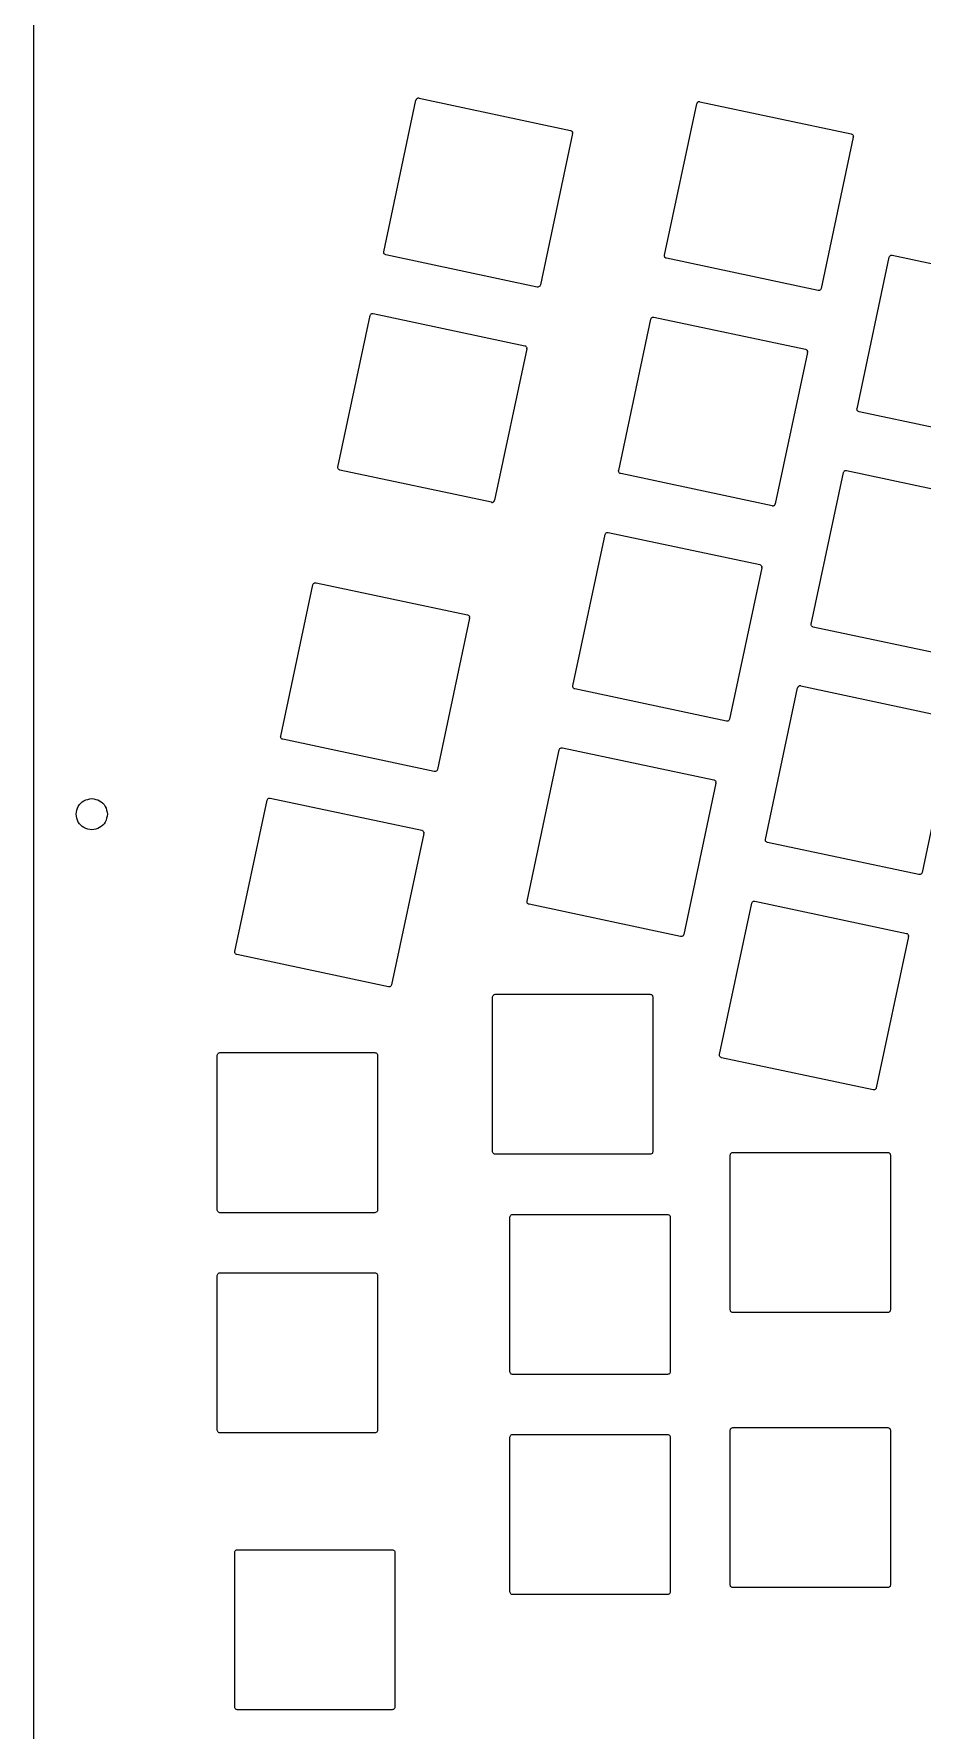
# Model space of a CAD drawing. Extents: x 0 to 594, y 2 to 599.
# Drawn here: x 398.8 to 475.6, y 241.2 to 388 of the extents above; entities that cross this region are included whole.
import ezdxf

# ---------------------------------------------------------------- set-up
doc = ezdxf.new("R2010")
doc.units = 0
doc.layers.add('cutting', color=7, linetype='CONTINUOUS')

msp = doc.modelspace()

# ---------------------------------------------------------------- linework, layer by layer
at = {"layer": 'cutting', "color": 5}
for points in [[(398.81635, 229.96835), (398.81635, 584.9818)], [(429.065844, 369.14892), (431.851329, 382.2534)], [(432.117923, 382.42665), (445.222421, 379.64118)], [(453.341001, 368.84418), (456.126451, 381.94866)], [(456.393071, 382.12191), (469.497541, 379.33645)], [(445.395831, 379.37441), (442.610346, 366.27011)], [(469.670981, 379.06968), (466.885521, 365.96537)], [(442.343593, 366.09668), (429.239124, 368.88215)], [(466.618741, 365.79195), (453.514251, 368.57741)], [(469.990781, 355.5692), (472.776231, 368.67369)], [(473.043041, 368.84711), (486.147511, 366.06164)], [(425.105834, 350.51914), (427.891314, 363.62345)], [(428.158094, 363.79687), (441.262558, 361.0114)], [(449.381011, 350.2144), (452.166491, 363.31871)], [(452.433241, 363.49214), (465.537731, 360.70667)], [(441.435834, 360.74464), (438.650354, 347.64033)], [(465.710961, 360.4399), (462.925501, 347.33559)], [(483.268681, 352.51714), (470.164211, 355.30261)], [(438.383759, 347.4669), (425.279264, 350.25237)], [(462.658911, 347.16217), (449.554441, 349.94764)], [(466.030971, 336.93943), (468.816421, 350.0439)], [(469.083181, 350.21716), (482.187491, 347.43186)], [(448.473431, 344.86236), (461.577721, 342.07689)], [(445.421171, 331.58445), (448.206631, 344.68893)], [(423.208184, 340.50915), (436.312495, 337.72368)], [(461.751151, 341.81012), (458.965671, 328.70564)], [(420.155954, 327.23124), (422.941404, 340.33572)], [(436.48593, 337.45691), (433.700449, 324.35243)], [(479.308691, 333.88736), (466.204221, 336.67283)], [(458.698921, 328.53239), (445.594421, 331.31786)], [(462.071111, 318.30965), (464.856411, 331.41413)], [(465.123211, 331.58738), (478.227681, 328.80191)], [(478.400931, 328.53532), (475.615631, 315.43084)], [(433.43367, 324.17918), (420.329204, 326.96465)], [(441.46134, 312.95467), (444.246635, 326.05915)], [(444.513414, 326.23241), (457.617881, 323.44694)], [(457.791131, 323.18034), (455.005841, 310.07586)], [(416.196114, 308.60146), (418.981414, 321.70594)], [(419.248194, 321.87919), (432.352662, 319.09373)], [(432.525911, 318.82713), (429.740614, 305.72265)], [(475.348851, 315.25741), (462.244391, 318.04288)], [(454.739081, 309.90261), (441.634616, 312.68791)], [(458.111141, 299.67987), (460.896601, 312.78418)], [(461.163351, 312.9576), (474.267661, 310.17213)], [(474.441101, 309.90536), (471.655621, 296.80106)], [(429.473864, 305.5494), (416.369394, 308.3347)], [(438.482661, 291.28316), (438.482661, 304.68024)], [(438.707557, 304.90533), (452.104841, 304.90533)], [(452.329921, 304.68024), (452.329921, 291.28316)], [(414.674954, 286.23422), (414.674954, 299.6313)], [(414.900054, 299.85639), (428.297104, 299.85639)], [(428.522204, 299.6313), (428.522204, 286.23422)], [(471.388861, 296.62763), (458.284551, 299.4131)], [(452.104841, 291.05807), (438.707557, 291.05807)], [(459.028721, 277.5959), (459.028721, 290.99315)], [(459.253801, 291.21824), (472.650871, 291.21824)], [(472.875981, 290.99315), (472.875981, 277.5959)], [(428.297104, 286.00912), (414.900054, 286.00912)], [(439.982689, 272.23713), (439.982689, 285.63421)], [(440.207771, 285.8593), (453.604871, 285.8593)], [(453.829951, 285.63421), (453.829951, 272.23713)], [(414.674954, 267.18818), (414.674954, 280.58526)], [(414.900054, 280.81035), (428.297104, 280.81035)], [(428.522204, 280.58526), (428.522204, 267.18818)], [(472.650871, 277.37098), (459.253801, 277.37098)], [(453.604871, 272.01204), (440.207771, 272.01204)], [(459.028721, 253.79094), (459.028721, 267.18802)], [(459.253801, 267.41311), (472.650871, 267.41311)], [(472.875981, 267.18802), (472.875981, 253.79094)], [(428.297104, 266.96309), (414.900054, 266.96309)], [(439.982689, 253.1911), (439.982689, 266.58818)], [(439.982689, 253.1911), (439.982689, 266.58818)], [(440.207771, 266.81327), (453.604871, 266.81327)], [(440.207771, 266.81327), (453.604871, 266.81327)], [(453.829951, 266.58818), (453.829951, 253.1911)], [(453.829951, 266.58818), (453.829951, 253.1911)], [(416.399744, 256.85235), (429.796784, 256.85235)], [(416.399744, 256.85235), (429.796784, 256.85235)], [(416.174634, 243.23017), (416.174634, 256.62725)], [(416.174634, 243.23017), (416.174634, 256.62725)], [(430.021894, 256.62725), (430.021894, 243.23017)], [(430.021894, 256.62725), (430.021894, 243.23017)], [(453.604871, 252.96601), (440.207771, 252.96601)], [(453.604871, 252.96601), (440.207771, 252.96601)], [(472.650871, 253.56585), (459.253801, 253.56585)], [(429.796784, 243.00509), (416.399744, 243.00509)], [(429.796784, 243.00509), (416.399744, 243.00509)]]:
    msp.add_lwpolyline(points, dxfattribs=at)
for points, knots in [([(431.948802, 382.39531), (431.933087, 382.383323), (431.901885, 382.359523), (431.867855, 382.309995), (431.856864, 382.272348), (431.851332, 382.2534)], [0, 0, 0, 0, 0.05906, 0.117266, 0.176247, 0.176247, 0.176247, 0.176247]), ([(432.117923, 382.42665), (432.098385, 382.429289), (432.059551, 382.434535), (432.000527, 382.423604), (431.966121, 382.40481), (431.948802, 382.39535)], [0, 0, 0, 0, 0.058913, 0.117094, 0.176064, 0.176064, 0.176064, 0.176064]), ([(456.223951, 382.09057), (456.208232, 382.078585), (456.177022, 382.054788), (456.142981, 382.005258), (456.131985, 381.967609), (456.126451, 381.94866)], [0, 0, 0, 0, 0.059067, 0.117278, 0.176265, 0.176265, 0.176265, 0.176265]), ([(456.393071, 382.12191), (456.373533, 382.124549), (456.334699, 382.129795), (456.275676, 382.118864), (456.24127, 382.10007), (456.223951, 382.09061)], [0, 0, 0, 0, 0.058912, 0.117094, 0.176063, 0.176063, 0.176063, 0.176063]), ([(445.222421, 379.64118), (445.254745, 379.629514), (445.318765, 379.606408), (445.386699, 379.522781), (445.396072, 379.455415), (445.400801, 379.42143)], [0, 0, 0, 0, 0.101824, 0.201667, 0.30332, 0.30332, 0.30332, 0.30332]), ([(445.395831, 379.37441), (445.396825, 379.379636), (445.398803, 379.390035), (445.400487, 379.405751), (445.400717, 379.416213), (445.400831, 379.42141)], [0, 0, 0, 0, 0.015956, 0.031749, 0.047341, 0.047341, 0.047341, 0.047341]), ([(469.497541, 379.33645), (469.529875, 379.324783), (469.59391, 379.301678), (469.66187, 379.21805), (469.67125, 379.150677), (469.675981, 379.11669)], [0, 0, 0, 0, 0.101851, 0.201712, 0.30337, 0.30337, 0.30337, 0.30337]), ([(469.670981, 379.06968), (469.671975, 379.074906), (469.673953, 379.085305), (469.675637, 379.101021), (469.675867, 379.111483), (469.675981, 379.11668)], [0, 0, 0, 0, 0.015956, 0.031749, 0.047341, 0.047341, 0.047341, 0.047341]), ([(429.239124, 368.88215), (429.206604, 368.893817), (429.142205, 368.916921), (429.077269, 369.00053), (429.059122, 369.073276), (429.061507, 369.117667), (429.063682, 369.13329), (429.065145, 369.143706), (429.065874, 369.1489)], [0, 0, 0, 0, 0.101806, 0.201605, 0.303249, 0.31899, 0.334809, 0.350547, 0.350547, 0.350547, 0.350547]), ([(453.514251, 368.57741), (453.481736, 368.589079), (453.417342, 368.612189), (453.352405, 368.695795), (453.334249, 368.768544), (453.336634, 368.812937), (453.338809, 368.82856), (453.340272, 368.838976), (453.341001, 368.84417)], [0, 0, 0, 0, 0.101795, 0.201602, 0.30325, 0.318991, 0.33481, 0.350548, 0.350548, 0.350548, 0.350548]), ([(472.776231, 368.67369), (472.790519, 368.710948), (472.818679, 368.784377), (472.924742, 368.85339), (473.003239, 368.849223), (473.043041, 368.84711)], [0, 0, 0, 0, 0.11765, 0.231871, 0.349362, 0.349362, 0.349362, 0.349362]), ([(442.610346, 366.27011), (442.596058, 366.232851), (442.567903, 366.15943), (442.461872, 366.090397), (442.383389, 366.094566), (442.343593, 366.09668)], [0, 0, 0, 0, 0.117656, 0.23185, 0.349319, 0.349319, 0.349319, 0.349319]), ([(466.885521, 365.96537), (466.871233, 365.928112), (466.843075, 365.854685), (466.737025, 365.785666), (466.658536, 365.789836), (466.618741, 365.79195)], [0, 0, 0, 0, 0.117652, 0.231867, 0.349337, 0.349337, 0.349337, 0.349337]), ([(427.891314, 363.62345), (427.905599, 363.660707), (427.933753, 363.734133), (428.039804, 363.803152), (428.118294, 363.798983), (428.158094, 363.79687)], [0, 0, 0, 0, 0.117647, 0.231856, 0.349339, 0.349339, 0.349339, 0.349339]), ([(452.166491, 363.31871), (452.180776, 363.355967), (452.208929, 363.429392), (452.314965, 363.498418), (452.393448, 363.494252), (452.433241, 363.49214)], [0, 0, 0, 0, 0.117648, 0.231854, 0.349316, 0.349316, 0.349316, 0.349316]), ([(441.262558, 361.0114), (441.294876, 360.999735), (441.35888, 360.976632), (441.426758, 360.892987), (441.436114, 360.825634), (441.440835, 360.79165)], [0, 0, 0, 0, 0.1018, 0.201612, 0.303259, 0.303259, 0.303259, 0.303259]), ([(441.435834, 360.74464), (441.436828, 360.749866), (441.438806, 360.760265), (441.44049, 360.775981), (441.44072, 360.786443), (441.440834, 360.79164)], [0, 0, 0, 0, 0.015956, 0.031749, 0.047341, 0.047341, 0.047341, 0.047341]), ([(465.537731, 360.70667), (465.570046, 360.695004), (465.634043, 360.671902), (465.701894, 360.588248), (465.711243, 360.520901), (465.715961, 360.48692)], [0, 0, 0, 0, 0.10179, 0.201589, 0.303229, 0.303229, 0.303229, 0.303229]), ([(465.710961, 360.4399), (465.711955, 360.445126), (465.713933, 360.455525), (465.715617, 360.471241), (465.715847, 360.481703), (465.715961, 360.4869)], [0, 0, 0, 0, 0.015956, 0.031749, 0.047341, 0.047341, 0.047341, 0.047341]), ([(470.164211, 355.30261), (470.131653, 355.314272), (470.067199, 355.337359), (470.002188, 355.420974), (469.984031, 355.493717), (469.98641, 355.538061), (469.988593, 355.553616), (469.990052, 355.563983), (469.990781, 355.56916)], [0, 0, 0, 0, 0.101908, 0.201741, 0.303388, 0.319078, 0.334801, 0.350487, 0.350487, 0.350487, 0.350487]), ([(425.279264, 350.25237), (425.24671, 350.264034), (425.182263, 350.287125), (425.117261, 350.370738), (425.099102, 350.443496), (425.101487, 350.487887), (425.103662, 350.50351), (425.105125, 350.513926), (425.105854, 350.51912)], [0, 0, 0, 0, 0.101896, 0.201728, 0.30337, 0.319112, 0.33493, 0.350668, 0.350668, 0.350668, 0.350668]), ([(449.554441, 349.94764), (449.521877, 349.959301), (449.457418, 349.982384), (449.392409, 350.066005), (449.374259, 350.138765), (449.376644, 350.183157), (449.378819, 350.19878), (449.380282, 350.209196), (449.381011, 350.21439)], [0, 0, 0, 0, 0.10192, 0.201749, 0.303394, 0.319136, 0.334955, 0.350692, 0.350692, 0.350692, 0.350692]), ([(468.816421, 350.0439), (468.830707, 350.081149), (468.858859, 350.154555), (468.964933, 350.223475), (469.043394, 350.219285), (469.083181, 350.21716)], [0, 0, 0, 0, 0.117616, 0.231783, 0.349237, 0.349237, 0.349237, 0.349237]), ([(438.383759, 347.4669), (438.403263, 347.464272), (438.442066, 347.459043), (438.501079, 347.470034), (438.535526, 347.48883), (438.552881, 347.4983)], [0, 0, 0, 0, 0.058804, 0.116992, 0.176074, 0.176074, 0.176074, 0.176074]), ([(438.552881, 347.49825), (438.568583, 347.510272), (438.599774, 347.534153), (438.633799, 347.583723), (438.644813, 347.621389), (438.650351, 347.64033)], [0, 0, 0, 0, 0.059097, 0.117392, 0.176361, 0.176361, 0.176361, 0.176361]), ([(462.658911, 347.16217), (462.678411, 347.159532), (462.717207, 347.154283), (462.776219, 347.165238), (462.810673, 347.184012), (462.828031, 347.19347)], [0, 0, 0, 0, 0.058798, 0.116979, 0.176052, 0.176052, 0.176052, 0.176052]), ([(462.828031, 347.19351), (462.843737, 347.205531), (462.874936, 347.229409), (462.908971, 347.278979), (462.91999, 347.316647), (462.925531, 347.33559)], [0, 0, 0, 0, 0.059103, 0.117404, 0.176379, 0.176379, 0.176379, 0.176379]), ([(448.206631, 344.68893), (448.220918, 344.72619), (448.249074, 344.799621), (448.355134, 344.868641), (448.43363, 344.864473), (448.473431, 344.86236)], [0, 0, 0, 0, 0.117655, 0.231874, 0.349362, 0.349362, 0.349362, 0.349362]), ([(461.577721, 342.07689), (461.61008, 342.065231), (461.67414, 342.04215), (461.742078, 341.958487), (461.751432, 341.891125), (461.756151, 341.85714)], [0, 0, 0, 0, 0.101908, 0.201741, 0.303388, 0.303388, 0.303388, 0.303388]), ([(422.941404, 340.33572), (422.955691, 340.37298), (422.983848, 340.44641), (423.089901, 340.515428), (423.168389, 340.511262), (423.208184, 340.50915)], [0, 0, 0, 0, 0.117656, 0.231872, 0.349342, 0.349342, 0.349342, 0.349342]), ([(461.751151, 341.81012), (461.752145, 341.815346), (461.754123, 341.825745), (461.755807, 341.841461), (461.756037, 341.851923), (461.756151, 341.85712)], [0, 0, 0, 0, 0.015956, 0.031749, 0.047341, 0.047341, 0.047341, 0.047341]), ([(436.312495, 337.72368), (436.344851, 337.712019), (436.408908, 337.688934), (436.47685, 337.605276), (436.486209, 337.537913), (436.49093, 337.50393)], [0, 0, 0, 0, 0.101902, 0.201741, 0.303385, 0.303385, 0.303385, 0.303385]), ([(436.48593, 337.45691), (436.486924, 337.462136), (436.488902, 337.472535), (436.490586, 337.488251), (436.490816, 337.498713), (436.49093, 337.50391)], [0, 0, 0, 0, 0.015956, 0.031749, 0.047341, 0.047341, 0.047341, 0.047341]), ([(466.204221, 336.67283), (466.171704, 336.684483), (466.107325, 336.707553), (466.042356, 336.791082), (466.02422, 336.8638), (466.026604, 336.908177), (466.028779, 336.9238), (466.030242, 336.934216), (466.030971, 336.93941)], [0, 0, 0, 0, 0.101787, 0.201523, 0.303124, 0.318865, 0.334684, 0.350421, 0.350421, 0.350421, 0.350421]), ([(445.594421, 331.31786), (445.561906, 331.329528), (445.497513, 331.352637), (445.432575, 331.436238), (445.414421, 331.508967), (445.4168, 331.553311), (445.418983, 331.568866), (445.420442, 331.579233), (445.421171, 331.58441)], [0, 0, 0, 0, 0.101794, 0.201597, 0.303242, 0.318932, 0.334655, 0.350342, 0.350342, 0.350342, 0.350342]), ([(464.953901, 331.55604), (464.938184, 331.544022), (464.906987, 331.520167), (464.872938, 331.470661), (464.861934, 331.433043), (464.856401, 331.41413)], [0, 0, 0, 0, 0.059127, 0.11736, 0.176241, 0.176241, 0.176241, 0.176241]), ([(465.123211, 331.58738), (465.103672, 331.59002), (465.06482, 331.59527), (465.005741, 331.584327), (464.971266, 331.565542), (464.953901, 331.55608)], [0, 0, 0, 0, 0.058916, 0.117147, 0.176242, 0.176242, 0.176242, 0.176242]), ([(458.965671, 328.70564), (458.951387, 328.668393), (458.923239, 328.594992), (458.817172, 328.526067), (458.73871, 328.530262), (458.698921, 328.53239)], [0, 0, 0, 0, 0.117609, 0.231768, 0.349227, 0.349227, 0.349227, 0.349227]), ([(420.329204, 326.96465), (420.296689, 326.976318), (420.232296, 326.999427), (420.167358, 327.083028), (420.149204, 327.155757), (420.151583, 327.200101), (420.153766, 327.215656), (420.155225, 327.226023), (420.155954, 327.2312)], [0, 0, 0, 0, 0.101794, 0.201597, 0.303242, 0.318932, 0.334655, 0.350342, 0.350342, 0.350342, 0.350342]), ([(444.246635, 326.05915), (444.260926, 326.096399), (444.289087, 326.169801), (444.39516, 326.238727), (444.473624, 326.234536), (444.513414, 326.23241)], [0, 0, 0, 0, 0.117623, 0.231788, 0.349249, 0.349249, 0.349249, 0.349249]), ([(433.700449, 324.35243), (433.68616, 324.315182), (433.658003, 324.241782), (433.551929, 324.172858), (433.473464, 324.177053), (433.43367, 324.17918)], [0, 0, 0, 0, 0.117618, 0.231775, 0.349248, 0.349248, 0.349248, 0.349248]), ([(457.617881, 323.44694), (457.6502, 323.435277), (457.714193, 323.412183), (457.782049, 323.328596), (457.79141, 323.261301), (457.796131, 323.22736)], [0, 0, 0, 0, 0.101804, 0.201571, 0.303094, 0.303094, 0.303094, 0.303094]), ([(457.791131, 323.18034), (457.792125, 323.185566), (457.794103, 323.195965), (457.795787, 323.211681), (457.796017, 323.222143), (457.796131, 323.22734)], [0, 0, 0, 0, 0.015956, 0.031749, 0.047341, 0.047341, 0.047341, 0.047341]), ([(402.46559, 320.4845), (402.503101, 320.720507), (402.57712, 321.186216), (403.113566, 321.722684), (403.579274, 321.796707), (403.81528, 321.83422)], [0, 0, 0, 0, 0.704566, 1.390309, 2.094869, 2.094869, 2.094869, 2.094869]), ([(403.81528, 321.83422), (404.051288, 321.796707), (404.517, 321.722683), (405.053463, 321.18622), (405.127487, 320.720508), (405.165, 320.4845)], [0, 0, 0, 0, 0.704568, 1.390321, 2.094889, 2.094889, 2.094889, 2.094889]), ([(418.981414, 321.70594), (418.995697, 321.743189), (419.023845, 321.816595), (419.129928, 321.885517), (419.208398, 321.881319), (419.248194, 321.87919)], [0, 0, 0, 0, 0.117613, 0.231778, 0.349258, 0.349258, 0.349258, 0.349258]), ([(403.81528, 319.13478), (403.579275, 319.172292), (403.113568, 319.246313), (402.577119, 319.782776), (402.5031, 320.248484), (402.46559, 320.48449)], [0, 0, 0, 0, 0.70456, 1.390299, 2.094863, 2.094863, 2.094863, 2.094863]), ([(405.165, 320.48449), (405.127487, 320.248483), (405.053463, 319.782772), (404.516999, 319.246315), (404.051287, 319.172292), (403.81528, 319.13478)], [0, 0, 0, 0, 0.704565, 1.390315, 2.094882, 2.094882, 2.094882, 2.094882]), ([(432.352662, 319.09373), (432.384981, 319.082066), (432.448972, 319.058972), (432.516829, 318.975387), (432.52619, 318.908091), (432.530912, 318.87415)], [0, 0, 0, 0, 0.101802, 0.20157, 0.303093, 0.303093, 0.303093, 0.303093]), ([(432.525911, 318.82713), (432.526905, 318.832356), (432.528883, 318.842755), (432.530567, 318.858471), (432.530797, 318.868933), (432.530911, 318.87413)], [0, 0, 0, 0, 0.015956, 0.031749, 0.047341, 0.047341, 0.047341, 0.047341]), ([(462.244391, 318.04288), (462.211876, 318.054548), (462.147483, 318.077657), (462.082544, 318.161258), (462.064389, 318.234005), (462.066774, 318.278397), (462.068949, 318.29402), (462.070412, 318.304436), (462.071141, 318.30963)], [0, 0, 0, 0, 0.101794, 0.201597, 0.303242, 0.318984, 0.334803, 0.35054, 0.35054, 0.35054, 0.35054]), ([(475.615631, 315.43084), (475.601346, 315.39358), (475.573194, 315.320151), (475.467142, 315.251128), (475.388651, 315.255296), (475.348851, 315.25741)], [0, 0, 0, 0, 0.117653, 0.231863, 0.349346, 0.349346, 0.349346, 0.349346]), ([(441.634616, 312.68791), (441.602102, 312.699577), (441.537714, 312.722681), (441.472701, 312.80629), (441.454763, 312.879033), (441.456925, 312.923421), (441.458929, 312.939072), (441.460554, 312.949469), (441.461366, 312.95466)], [0, 0, 0, 0, 0.101804, 0.201604, 0.303248, 0.318985, 0.334793, 0.350556, 0.350556, 0.350556, 0.350556]), ([(460.896601, 312.78418), (460.910886, 312.821437), (460.939038, 312.89486), (461.045076, 312.96388), (461.123558, 312.959713), (461.163351, 312.9576)], [0, 0, 0, 0, 0.117646, 0.231849, 0.349311, 0.349311, 0.349311, 0.349311]), ([(455.005841, 310.07586), (454.991559, 310.038613), (454.963414, 309.965213), (454.857341, 309.89629), (454.778876, 309.900483), (454.739081, 309.90261)], [0, 0, 0, 0, 0.117605, 0.231761, 0.349237, 0.349237, 0.349237, 0.349237]), ([(474.267661, 310.17213), (474.300023, 310.160471), (474.364086, 310.137392), (474.432028, 310.053728), (474.441382, 309.986365), (474.446101, 309.95238)], [0, 0, 0, 0, 0.101915, 0.201749, 0.303396, 0.303396, 0.303396, 0.303396]), ([(474.441101, 309.90536), (474.442095, 309.910586), (474.444073, 309.920985), (474.445757, 309.936701), (474.445987, 309.947163), (474.446101, 309.95236)], [0, 0, 0, 0, 0.015956, 0.031749, 0.047341, 0.047341, 0.047341, 0.047341]), ([(416.369394, 308.3347), (416.336874, 308.346367), (416.272475, 308.369471), (416.207539, 308.45308), (416.189392, 308.525826), (416.191777, 308.570217), (416.193952, 308.58584), (416.195415, 308.596256), (416.196144, 308.60145)], [0, 0, 0, 0, 0.101806, 0.201605, 0.303249, 0.31899, 0.334809, 0.350547, 0.350547, 0.350547, 0.350547]), ([(429.740614, 305.72265), (429.72633, 305.685404), (429.698182, 305.612003), (429.592114, 305.543083), (429.513653, 305.547274), (429.473864, 305.5494)], [0, 0, 0, 0, 0.117607, 0.231765, 0.349224, 0.349224, 0.349224, 0.349224]), ([(438.482661, 304.68024), (438.488875, 304.719627), (438.501126, 304.797286), (438.590523, 304.886823), (438.668177, 304.899103), (438.707557, 304.90533)], [0, 0, 0, 0, 0.11756, 0.231791, 0.349321, 0.349321, 0.349321, 0.349321]), ([(452.104841, 304.90533), (452.144228, 304.899099), (452.221908, 304.886809), (452.3114, 304.797315), (452.32369, 304.719631), (452.329921, 304.68024)], [0, 0, 0, 0, 0.117563, 0.231861, 0.349435, 0.349435, 0.349435, 0.349435]), ([(414.674954, 299.6313), (414.681185, 299.670689), (414.693474, 299.748373), (414.782973, 299.83787), (414.860661, 299.850159), (414.900054, 299.85639)], [0, 0, 0, 0, 0.11757, 0.231872, 0.349453, 0.349453, 0.349453, 0.349453]), ([(428.297104, 299.85639), (428.336497, 299.850159), (428.414185, 299.83787), (428.503684, 299.748373), (428.515973, 299.670689), (428.522204, 299.6313)], [0, 0, 0, 0, 0.117581, 0.231883, 0.349453, 0.349453, 0.349453, 0.349453]), ([(458.284551, 299.4131), (458.251994, 299.424762), (458.187543, 299.447849), (458.122541, 299.531466), (458.104389, 299.604225), (458.106774, 299.648617), (458.108949, 299.66424), (458.110412, 299.674656), (458.111141, 299.67985)], [0, 0, 0, 0, 0.101904, 0.20173, 0.303376, 0.319118, 0.334936, 0.350674, 0.350674, 0.350674, 0.350674]), ([(471.655621, 296.80106), (471.641335, 296.763801), (471.613183, 296.690373), (471.507139, 296.621351), (471.428655, 296.625517), (471.388861, 296.62763)], [0, 0, 0, 0, 0.117654, 0.231862, 0.349326, 0.349326, 0.349326, 0.349326]), ([(438.707557, 291.05807), (438.668177, 291.064297), (438.590523, 291.076577), (438.501126, 291.166114), (438.488875, 291.243773), (438.482661, 291.28316)], [0, 0, 0, 0, 0.11753, 0.231761, 0.349321, 0.349321, 0.349321, 0.349321]), ([(452.329921, 291.28316), (452.32369, 291.243769), (452.3114, 291.166085), (452.221908, 291.076591), (452.144228, 291.064301), (452.104841, 291.05807)], [0, 0, 0, 0, 0.117574, 0.231873, 0.349435, 0.349435, 0.349435, 0.349435]), ([(459.028721, 290.99315), (459.034953, 291.032539), (459.047243, 291.110222), (459.136733, 291.199716), (459.214414, 291.212008), (459.253801, 291.21824)], [0, 0, 0, 0, 0.11757, 0.23187, 0.349433, 0.349433, 0.349433, 0.349433]), ([(472.650871, 291.21824), (472.690262, 291.212008), (472.767949, 291.199717), (472.857453, 291.110226), (472.869747, 291.03254), (472.875981, 290.99315)], [0, 0, 0, 0, 0.117575, 0.231884, 0.349455, 0.349455, 0.349455, 0.349455]), ([(414.900054, 286.00912), (414.86066, 286.015351), (414.782972, 286.02764), (414.693473, 286.117141), (414.681185, 286.194828), (414.674954, 286.23422)], [0, 0, 0, 0, 0.117581, 0.231885, 0.349462, 0.349462, 0.349462, 0.349462]), ([(428.522204, 286.23422), (428.515973, 286.194828), (428.503685, 286.117141), (428.414186, 286.02764), (428.336498, 286.015351), (428.297104, 286.00912)], [0, 0, 0, 0, 0.117577, 0.23188, 0.349462, 0.349462, 0.349462, 0.349462]), ([(439.982689, 285.63421), (439.988918, 285.673601), (440.001203, 285.751284), (440.090694, 285.840784), (440.168379, 285.85307), (440.207771, 285.8593)], [0, 0, 0, 0, 0.117573, 0.231867, 0.349443, 0.349443, 0.349443, 0.349443]), ([(453.604871, 285.8593), (453.644253, 285.853067), (453.721929, 285.840774), (453.811423, 285.751287), (453.823717, 285.673601), (453.829951, 285.63421)], [0, 0, 0, 0, 0.11755, 0.231853, 0.349429, 0.349429, 0.349429, 0.349429]), ([(414.674954, 280.58526), (414.681185, 280.624651), (414.693472, 280.702336), (414.782973, 280.791833), (414.860661, 280.80412), (414.900054, 280.81035)], [0, 0, 0, 0, 0.117574, 0.231874, 0.349455, 0.349455, 0.349455, 0.349455]), ([(428.297104, 280.81035), (428.336497, 280.80412), (428.414185, 280.791833), (428.503686, 280.702336), (428.515973, 280.624651), (428.522204, 280.58526)], [0, 0, 0, 0, 0.117581, 0.231881, 0.349455, 0.349455, 0.349455, 0.349455]), ([(459.253801, 277.37098), (459.214417, 277.377197), (459.136759, 277.389457), (459.047234, 277.478864), (459.03495, 277.55652), (459.028721, 277.5959)], [0, 0, 0, 0, 0.117551, 0.231792, 0.349324, 0.349324, 0.349324, 0.349324]), ([(472.875981, 277.5959), (472.86975, 277.55652), (472.857463, 277.47886), (472.767923, 277.389456), (472.690258, 277.377197), (472.650871, 277.37098)], [0, 0, 0, 0, 0.117533, 0.231782, 0.349345, 0.349345, 0.349345, 0.349345]), ([(440.207771, 272.01204), (440.168379, 272.01827), (440.090694, 272.030556), (440.001203, 272.120056), (439.988918, 272.197739), (439.982689, 272.23713)], [0, 0, 0, 0, 0.117577, 0.231871, 0.349443, 0.349443, 0.349443, 0.349443]), ([(453.829951, 272.23713), (453.823717, 272.197739), (453.811423, 272.120053), (453.721929, 272.030566), (453.644253, 272.018273), (453.604871, 272.01204)], [0, 0, 0, 0, 0.117576, 0.231879, 0.349429, 0.349429, 0.349429, 0.349429]), ([(414.900054, 266.96309), (414.860661, 266.969321), (414.782973, 266.98161), (414.693474, 267.071107), (414.681185, 267.148791), (414.674954, 267.18818)], [0, 0, 0, 0, 0.117581, 0.231883, 0.349453, 0.349453, 0.349453, 0.349453]), ([(428.522204, 267.18818), (428.515973, 267.148791), (428.503684, 267.071107), (428.414185, 266.98161), (428.336497, 266.969321), (428.297104, 266.96309)], [0, 0, 0, 0, 0.11757, 0.231872, 0.349453, 0.349453, 0.349453, 0.349453]), ([(459.028721, 267.18802), (459.034953, 267.227409), (459.047243, 267.305092), (459.136733, 267.394586), (459.214414, 267.406878), (459.253801, 267.41311)], [0, 0, 0, 0, 0.11757, 0.23187, 0.349433, 0.349433, 0.349433, 0.349433]), ([(472.650871, 267.41311), (472.690262, 267.406878), (472.767949, 267.394587), (472.857453, 267.305096), (472.869747, 267.22741), (472.875981, 267.18802)], [0, 0, 0, 0, 0.117575, 0.231884, 0.349455, 0.349455, 0.349455, 0.349455]), ([(439.982689, 266.58818), (439.988918, 266.627571), (440.001203, 266.705254), (440.090694, 266.794754), (440.168379, 266.80704), (440.207771, 266.81327)], [0, 0, 0, 0, 0.117573, 0.231867, 0.349443, 0.349443, 0.349443, 0.349443]), ([(439.982689, 266.58818), (439.988918, 266.627571), (440.001203, 266.705254), (440.090694, 266.794754), (440.168379, 266.80704), (440.207771, 266.81327)], [0, 0, 0, 0, 0.117573, 0.231867, 0.349443, 0.349443, 0.349443, 0.349443]), ([(453.604871, 266.81327), (453.644253, 266.807037), (453.721929, 266.794744), (453.811423, 266.705257), (453.823717, 266.627571), (453.829951, 266.58818)], [0, 0, 0, 0, 0.11755, 0.231853, 0.349429, 0.349429, 0.349429, 0.349429]), ([(453.604871, 266.81327), (453.644253, 266.807037), (453.721929, 266.794744), (453.811423, 266.705257), (453.823717, 266.627571), (453.829951, 266.58818)], [0, 0, 0, 0, 0.11755, 0.231853, 0.349429, 0.349429, 0.349429, 0.349429]), ([(416.174634, 256.62725), (416.180866, 256.666642), (416.193156, 256.74433), (416.282659, 256.83383), (416.36035, 256.846119), (416.399744, 256.85235)], [0, 0, 0, 0, 0.117577, 0.231884, 0.349468, 0.349468, 0.349468, 0.349468]), ([(416.174634, 256.62725), (416.180866, 256.666642), (416.193156, 256.74433), (416.282659, 256.83383), (416.36035, 256.846119), (416.399744, 256.85235)], [0, 0, 0, 0, 0.117577, 0.231884, 0.349468, 0.349468, 0.349468, 0.349468]), ([(429.796784, 256.85235), (429.836178, 256.846119), (429.913869, 256.83383), (430.003372, 256.74433), (430.015662, 256.666642), (430.021894, 256.62725)], [0, 0, 0, 0, 0.117584, 0.231891, 0.349468, 0.349468, 0.349468, 0.349468]), ([(429.796784, 256.85235), (429.836178, 256.846119), (429.913869, 256.83383), (430.003372, 256.74433), (430.015662, 256.666642), (430.021894, 256.62725)], [0, 0, 0, 0, 0.117584, 0.231891, 0.349468, 0.349468, 0.349468, 0.349468]), ([(440.207771, 252.96601), (440.168379, 252.97224), (440.090694, 252.984526), (440.001203, 253.074026), (439.988918, 253.151709), (439.982689, 253.1911)], [0, 0, 0, 0, 0.117577, 0.231871, 0.349443, 0.349443, 0.349443, 0.349443]), ([(440.207771, 252.96601), (440.168379, 252.97224), (440.090694, 252.984526), (440.001203, 253.074026), (439.988918, 253.151709), (439.982689, 253.1911)], [0, 0, 0, 0, 0.117577, 0.231871, 0.349443, 0.349443, 0.349443, 0.349443]), ([(453.829951, 253.1911), (453.823717, 253.151709), (453.811423, 253.074023), (453.721929, 252.984536), (453.644253, 252.972243), (453.604871, 252.96601)], [0, 0, 0, 0, 0.117576, 0.231879, 0.349429, 0.349429, 0.349429, 0.349429]), ([(453.829951, 253.1911), (453.823717, 253.151709), (453.811423, 253.074023), (453.721929, 252.984536), (453.644253, 252.972243), (453.604871, 252.96601)], [0, 0, 0, 0, 0.117576, 0.231879, 0.349429, 0.349429, 0.349429, 0.349429]), ([(459.253801, 253.56585), (459.214414, 253.572081), (459.136734, 253.584371), (459.047242, 253.673865), (459.034952, 253.751549), (459.028721, 253.79094)], [0, 0, 0, 0, 0.117563, 0.231861, 0.349435, 0.349435, 0.349435, 0.349435]), ([(472.875981, 253.79094), (472.869748, 253.751549), (472.857455, 253.673861), (472.767948, 253.584371), (472.690262, 253.572081), (472.650871, 253.56585)], [0, 0, 0, 0, 0.117576, 0.231883, 0.349457, 0.349457, 0.349457, 0.349457]), ([(416.399744, 243.00509), (416.36035, 243.01132), (416.282662, 243.023607), (416.193156, 243.113098), (416.180866, 243.190781), (416.174634, 243.23017)], [0, 0, 0, 0, 0.117583, 0.231885, 0.349453, 0.349453, 0.349453, 0.349453]), ([(416.399744, 243.00509), (416.36035, 243.01132), (416.282662, 243.023607), (416.193156, 243.113098), (416.180866, 243.190781), (416.174634, 243.23017)], [0, 0, 0, 0, 0.117583, 0.231885, 0.349453, 0.349453, 0.349453, 0.349453]), ([(430.021894, 243.23017), (430.015662, 243.190781), (430.003372, 243.113098), (429.913866, 243.023607), (429.836178, 243.01132), (429.796784, 243.00509)], [0, 0, 0, 0, 0.117568, 0.23187, 0.349453, 0.349453, 0.349453, 0.349453]), ([(430.021894, 243.23017), (430.015662, 243.190781), (430.003372, 243.113098), (429.913866, 243.023607), (429.836178, 243.01132), (429.796784, 243.00509)], [0, 0, 0, 0, 0.117568, 0.23187, 0.349453, 0.349453, 0.349453, 0.349453])]:
    msp.add_open_spline(points, degree=3, knots=knots, dxfattribs=at)

doc.saveas('drawing.dxf')
